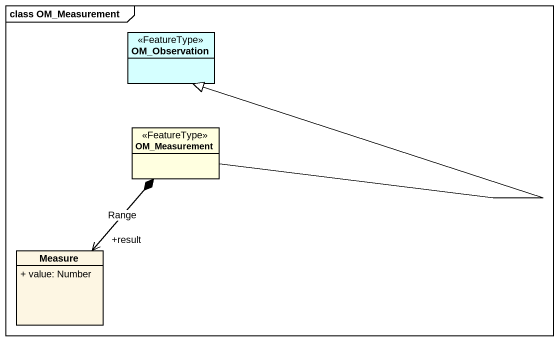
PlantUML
@startuml
mainframe class OM_Measurement
hide circle
hide empty members
skinparam classAttributeIconSize 0
class OM_Observation <<FeatureType>> #D5FFFF
class OM_Measurement <<FeatureType>> #FFFFE0
class Measure {
  + value: Number
}
OM_Measurement -up-|> OM_Observation
OM_Measurement *--> "+result" Measure : Range
@enduml
